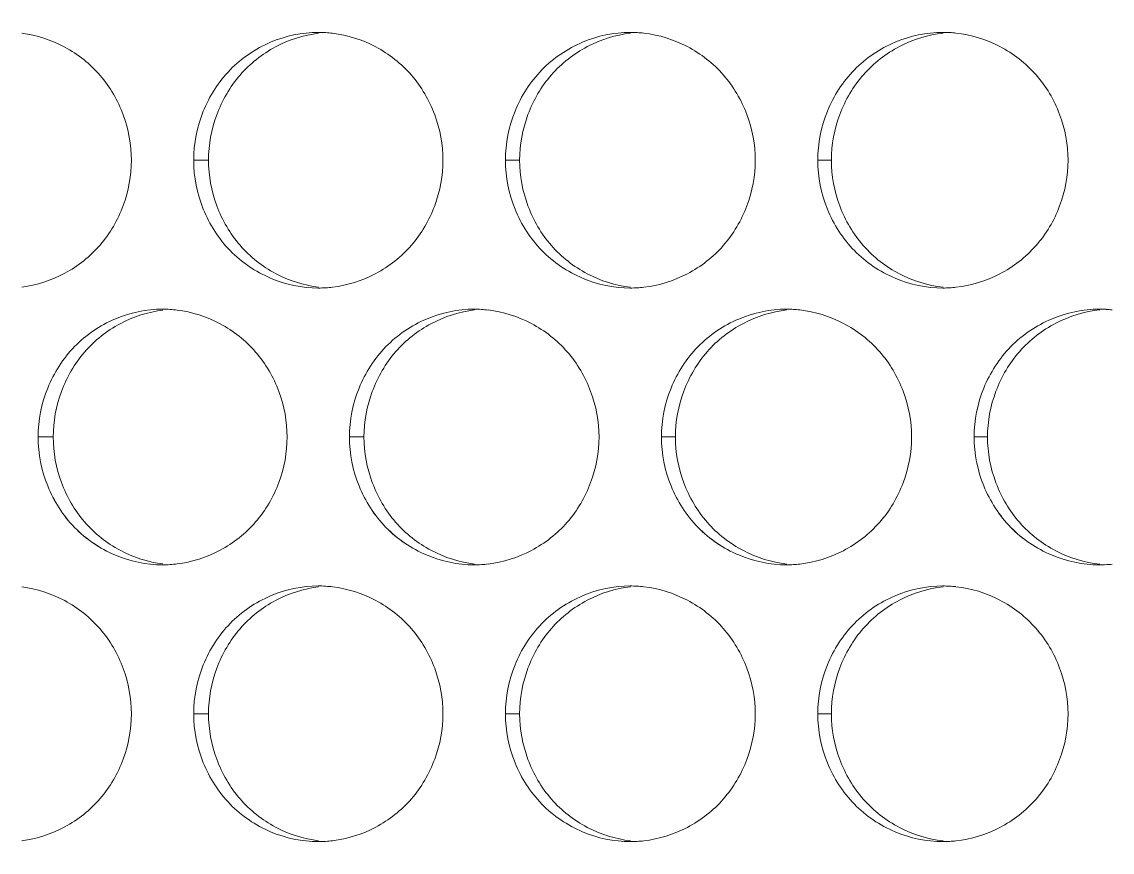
# Model space of a CAD drawing. Header units: millimetres. Extents: x 1177 to 4147, y 93 to 2194.
# Drawn here: x 1623.17 to 1648.75, y 1791.03 to 1810.51 of the extents above; entities that cross this region are included whole.
import ezdxf

# ---------------------------------------------------------------- set-up
doc = ezdxf.new("R2010")
doc.units = ezdxf.units.MM
doc.header["$LTSCALE"] = 0.1
doc.layers.get('0').update_dxf_attribs({"lineweight": 13})
doc.layers.add('标注', color=251, linetype='Continuous', lineweight=9)

msp = doc.modelspace()

# ---------------------------------------------------------------- linework, layer by layer
msp.add_arc((1812.49, 1686.895), 196.75, 204.56225, 43.01001)
at = {"layer": '标注'}
for p, q in [((1627.551, 1807.265), (1627.203, 1807.265)), ((1634.85, 1807.265), (1634.516, 1807.265)), ((1642.165, 1807.265), (1641.845, 1807.265)), ((1623.907, 1800.77), (1623.553, 1800.77)), ((1623.907, 1800.77), (1623.553, 1800.77)), ((1631.199, 1800.77), (1630.858, 1800.77)), ((1631.199, 1800.77), (1630.858, 1800.77)), ((1638.506, 1800.77), (1638.179, 1800.77)), ((1638.506, 1800.77), (1638.179, 1800.77)), ((1645.828, 1800.77), (1645.515, 1800.77)), ((1645.828, 1800.77), (1645.515, 1800.77)), ((1627.551, 1794.275), (1627.203, 1794.275)), ((1634.85, 1794.275), (1634.516, 1794.275)), ((1642.165, 1794.275), (1641.845, 1794.275))]:
    msp.add_line(p, q, dxfattribs=at)
for centre, radius, start, end in [((1630.126, 1807.541), 2.724, 86.3499, 89.9928), ((1630.122, 1807.484), 2.781, 83.026, 86.3504), ((1637.445, 1807.531), 2.734, 86.5115, 89.9934), ((1637.442, 1807.476), 2.789, 83.3318, 86.512), ((1644.78, 1807.521), 2.744, 86.6715, 89.994), ((1644.777, 1807.468), 2.797, 83.635, 86.672), ((1630.126, 1806.989), 2.724, 270.0072, 273.6501), ((1630.122, 1807.046), 2.781, 273.6496, 276.974), ((1637.445, 1806.999), 2.734, 270.0066, 273.4885), ((1637.442, 1807.054), 2.789, 273.488, 276.6682), ((1644.78, 1807.009), 2.744, 270.006, 273.3285), ((1644.777, 1807.062), 2.797, 273.328, 276.365), ((1626.472, 1801.051), 2.719, 86.2684, 89.9925), ((1626.472, 1801.051), 2.719, 86.2684, 89.9925), ((1626.469, 1800.993), 2.777, 82.872, 86.269), ((1626.469, 1800.993), 2.777, 82.872, 86.269), ((1633.784, 1801.041), 2.729, 86.4309, 89.9931), ((1633.784, 1801.041), 2.729, 86.4309, 89.9931), ((1633.78, 1800.984), 2.785, 83.1792, 86.4314), ((1633.78, 1800.984), 2.785, 83.1792, 86.4314), ((1641.111, 1801.03), 2.739, 86.5917, 89.9937), ((1641.111, 1801.03), 2.739, 86.5917, 89.9937), ((1641.108, 1800.977), 2.793, 83.4837, 86.5922), ((1641.108, 1800.977), 2.793, 83.4837, 86.5922), ((1648.453, 1801.021), 2.749, 86.7509, 89.9943), ((1648.453, 1801.021), 2.749, 86.7509, 89.9943), ((1648.45, 1800.969), 2.801, 83.7856, 86.7514), ((1648.45, 1800.969), 2.801, 83.7856, 86.7514), ((1626.472, 1800.488), 2.719, 270.0075, 273.7316), ((1626.472, 1800.488), 2.719, 270.0075, 273.7316), ((1626.469, 1800.547), 2.777, 273.731, 277.128), ((1626.469, 1800.547), 2.777, 273.731, 277.128), ((1633.784, 1800.499), 2.729, 270.0069, 273.5691), ((1633.784, 1800.499), 2.729, 270.0069, 273.5691), ((1633.78, 1800.555), 2.785, 273.5686, 276.8208), ((1633.78, 1800.555), 2.785, 273.5686, 276.8208), ((1641.111, 1800.509), 2.739, 270.0063, 273.4083), ((1641.111, 1800.509), 2.739, 270.0063, 273.4083), ((1641.108, 1800.563), 2.793, 273.4078, 276.5163), ((1641.108, 1800.563), 2.793, 273.4078, 276.5163), ((1648.453, 1800.519), 2.749, 270.0057, 273.2491), ((1648.453, 1800.519), 2.749, 270.0057, 273.2491), ((1648.45, 1800.57), 2.801, 273.2486, 276.2144), ((1648.45, 1800.57), 2.801, 273.2486, 276.2144), ((1630.126, 1794.551), 2.724, 86.3499, 89.9928), ((1630.122, 1794.493), 2.781, 83.026, 86.3504), ((1637.445, 1794.54), 2.734, 86.5115, 89.9934), ((1637.442, 1794.485), 2.789, 83.3318, 86.512), ((1644.78, 1794.53), 2.744, 86.6715, 89.994), ((1644.777, 1794.478), 2.797, 83.635, 86.672), ((1630.126, 1793.999), 2.724, 270.0072, 273.6501), ((1630.122, 1794.056), 2.781, 273.6496, 276.974), ((1637.445, 1794.009), 2.734, 270.0066, 273.4885), ((1637.442, 1794.064), 2.789, 273.488, 276.6682), ((1644.78, 1794.019), 2.744, 270.006, 273.3285), ((1644.777, 1794.072), 2.797, 273.328, 276.365)]:
    msp.add_arc(centre, radius, start, end, dxfattribs=at)
msp.add_spline([(2027.49, 1819.182), (1864.296, 1806.369), (1766.772, 1737.15), (1658.757, 1615.796), (1597.49, 1595.163)], degree=3, dxfattribs=at)
for points, knots in [([(1625.742, 1807.265), (1625.742, 1807.625), (1625.608, 1808.349), (1625.06, 1809.297), (1624.209, 1809.975), (1623.52, 1810.198), (1623.17, 1810.243)], [0, 0, 0, 0, 0.253013, 0.504283, 0.752908, 1, 1, 1, 1]), ([(1630.135, 1810.244), (1629.784, 1810.201), (1629.092, 1809.981), (1628.237, 1809.303), (1627.686, 1808.352), (1627.551, 1807.627), (1627.551, 1807.265)], [0, 0, 0, 0, 0.247099, 0.495678, 0.74693, 1, 1, 1, 1]), ([(1633.052, 1807.265), (1633.052, 1807.627), (1632.917, 1808.353), (1632.364, 1809.303), (1631.506, 1809.981), (1630.811, 1810.202), (1630.46, 1810.244)], [0, 0, 0, 0, 0.252789, 0.503949, 0.752665, 1, 1, 1, 1]), ([(1637.454, 1810.246), (1637.101, 1810.205), (1636.404, 1809.986), (1635.542, 1809.309), (1634.986, 1808.356), (1634.85, 1807.628), (1634.85, 1807.265)], [0, 0, 0, 0, 0.247334, 0.496004, 0.747149, 1, 1, 1, 1]), ([(1640.378, 1807.265), (1640.378, 1807.628), (1640.241, 1808.357), (1639.683, 1809.31), (1638.818, 1809.987), (1638.119, 1810.205), (1637.766, 1810.246)], [0, 0, 0, 0, 0.252574, 0.503626, 0.752432, 1, 1, 1, 1]), ([(1644.789, 1810.248), (1644.434, 1810.208), (1643.733, 1809.992), (1642.863, 1809.315), (1642.302, 1808.36), (1642.165, 1807.629), (1642.165, 1807.265)], [0, 0, 0, 0, 0.247559, 0.496317, 0.747359, 1, 1, 1, 1]), ([(1647.719, 1807.265), (1647.719, 1807.629), (1647.581, 1808.361), (1647.018, 1809.316), (1646.146, 1809.992), (1645.443, 1810.208), (1645.087, 1810.248)], [0, 0, 0, 0, 0.252366, 0.503316, 0.752209, 1, 1, 1, 1]), ([(1623.17, 1804.287), (1623.52, 1804.332), (1624.209, 1804.555), (1625.06, 1805.233), (1625.608, 1806.181), (1625.742, 1806.904), (1625.742, 1807.265)], [0, 0, 0, 0, 0.247092, 0.495717, 0.746987, 1, 1, 1, 1]), ([(1627.551, 1807.265), (1627.551, 1806.903), (1627.686, 1806.178), (1628.237, 1805.227), (1629.092, 1804.549), (1629.784, 1804.329), (1630.135, 1804.286)], [0, 0, 0, 0, 0.25307, 0.504322, 0.752901, 1, 1, 1, 1]), ([(1630.46, 1804.285), (1630.811, 1804.328), (1631.506, 1804.549), (1632.364, 1805.227), (1632.917, 1806.177), (1633.052, 1806.903), (1633.052, 1807.265)], [0, 0, 0, 0, 0.247335, 0.496051, 0.747211, 1, 1, 1, 1]), ([(1634.85, 1807.265), (1634.85, 1806.902), (1634.986, 1806.174), (1635.542, 1805.221), (1636.404, 1804.544), (1637.101, 1804.325), (1637.454, 1804.284)], [0, 0, 0, 0, 0.252851, 0.503996, 0.752666, 1, 1, 1, 1]), ([(1637.766, 1804.284), (1638.119, 1804.325), (1638.818, 1804.543), (1639.683, 1805.22), (1640.241, 1806.173), (1640.378, 1806.902), (1640.378, 1807.265)], [0, 0, 0, 0, 0.247568, 0.496374, 0.747426, 1, 1, 1, 1]), ([(1642.165, 1807.265), (1642.165, 1806.901), (1642.302, 1806.17), (1642.863, 1805.215), (1643.733, 1804.538), (1644.434, 1804.322), (1644.789, 1804.282)], [0, 0, 0, 0, 0.252641, 0.503683, 0.752441, 1, 1, 1, 1]), ([(1645.087, 1804.282), (1645.443, 1804.322), (1646.146, 1804.538), (1647.018, 1805.214), (1647.581, 1806.169), (1647.719, 1806.901), (1647.719, 1807.265)], [0, 0, 0, 0, 0.247791, 0.496684, 0.747634, 1, 1, 1, 1]), ([(1626.481, 1803.748), (1626.132, 1803.704), (1625.442, 1803.483), (1624.59, 1802.804), (1624.041, 1801.855), (1623.907, 1801.131), (1623.907, 1800.77)], [0, 0, 0, 0, 0.246977, 0.49551, 0.746818, 1, 1, 1, 1]), ([(1626.481, 1803.748), (1626.132, 1803.704), (1625.442, 1803.483), (1624.59, 1802.804), (1624.041, 1801.855), (1623.907, 1801.131), (1623.907, 1800.77)], [0, 0, 0, 0, 0.246977, 0.49551, 0.746818, 1, 1, 1, 1]), ([(1629.395, 1800.77), (1629.395, 1801.131), (1629.261, 1801.856), (1628.71, 1802.805), (1627.855, 1803.483), (1627.163, 1803.705), (1626.813, 1803.748)], [0, 0, 0, 0, 0.2529, 0.504114, 0.752785, 1, 1, 1, 1]), ([(1629.395, 1800.77), (1629.395, 1801.131), (1629.261, 1801.856), (1628.71, 1802.805), (1627.855, 1803.483), (1627.163, 1803.705), (1626.813, 1803.748)], [0, 0, 0, 0, 0.2529, 0.504114, 0.752785, 1, 1, 1, 1]), ([(1633.793, 1803.75), (1633.441, 1803.708), (1632.746, 1803.488), (1631.887, 1802.811), (1631.334, 1801.859), (1631.199, 1801.132), (1631.199, 1800.77)], [0, 0, 0, 0, 0.247217, 0.495842, 0.747041, 1, 1, 1, 1]), ([(1633.793, 1803.75), (1633.441, 1803.708), (1632.746, 1803.488), (1631.887, 1802.811), (1631.334, 1801.859), (1631.199, 1801.132), (1631.199, 1800.77)], [0, 0, 0, 0, 0.247217, 0.495842, 0.747041, 1, 1, 1, 1]), ([(1636.713, 1800.77), (1636.713, 1801.132), (1636.577, 1801.86), (1636.021, 1802.811), (1635.16, 1803.489), (1634.463, 1803.708), (1634.111, 1803.75)], [0, 0, 0, 0, 0.25268, 0.503786, 0.752547, 1, 1, 1, 1]), ([(1636.713, 1800.77), (1636.713, 1801.132), (1636.577, 1801.86), (1636.021, 1802.811), (1635.16, 1803.489), (1634.463, 1803.708), (1634.111, 1803.75)], [0, 0, 0, 0, 0.25268, 0.503786, 0.752547, 1, 1, 1, 1]), ([(1641.119, 1803.752), (1640.766, 1803.711), (1640.067, 1803.494), (1639.201, 1802.817), (1638.642, 1801.863), (1638.506, 1801.133), (1638.506, 1800.77)], [0, 0, 0, 0, 0.247448, 0.496162, 0.747255, 1, 1, 1, 1]), ([(1641.119, 1803.752), (1640.766, 1803.711), (1640.067, 1803.494), (1639.201, 1802.817), (1638.642, 1801.863), (1638.506, 1801.133), (1638.506, 1800.77)], [0, 0, 0, 0, 0.247448, 0.496162, 0.747255, 1, 1, 1, 1]), ([(1644.046, 1800.77), (1644.046, 1801.133), (1643.909, 1801.863), (1643.348, 1802.818), (1642.48, 1803.494), (1641.779, 1803.711), (1641.425, 1803.752)], [0, 0, 0, 0, 0.252469, 0.503469, 0.752319, 1, 1, 1, 1]), ([(1644.046, 1800.77), (1644.046, 1801.133), (1643.909, 1801.863), (1643.348, 1802.818), (1642.48, 1803.494), (1641.779, 1803.711), (1641.425, 1803.752)], [0, 0, 0, 0, 0.252469, 0.503469, 0.752319, 1, 1, 1, 1]), ([(1648.461, 1803.753), (1648.106, 1803.714), (1647.402, 1803.499), (1646.529, 1802.823), (1645.966, 1801.867), (1645.828, 1801.134), (1645.828, 1800.77)], [0, 0, 0, 0, 0.247668, 0.496469, 0.747461, 1, 1, 1, 1]), ([(1648.461, 1803.753), (1648.106, 1803.714), (1647.402, 1803.499), (1646.529, 1802.823), (1645.966, 1801.867), (1645.828, 1801.134), (1645.828, 1800.77)], [0, 0, 0, 0, 0.247668, 0.496469, 0.747461, 1, 1, 1, 1]), ([(1623.907, 1800.77), (1623.907, 1800.409), (1624.041, 1799.684), (1624.59, 1798.735), (1625.442, 1798.057), (1626.132, 1797.835), (1626.481, 1797.791)], [0, 0, 0, 0, 0.253182, 0.50449, 0.753023, 1, 1, 1, 1]), ([(1623.907, 1800.77), (1623.907, 1800.409), (1624.041, 1799.684), (1624.59, 1798.735), (1625.442, 1798.057), (1626.132, 1797.835), (1626.481, 1797.791)], [0, 0, 0, 0, 0.253182, 0.50449, 0.753023, 1, 1, 1, 1]), ([(1626.813, 1797.791), (1627.163, 1797.835), (1627.855, 1798.057), (1628.71, 1798.734), (1629.261, 1799.684), (1629.395, 1800.409), (1629.395, 1800.77)], [0, 0, 0, 0, 0.247215, 0.495886, 0.7471, 1, 1, 1, 1]), ([(1626.813, 1797.791), (1627.163, 1797.835), (1627.855, 1798.057), (1628.71, 1798.734), (1629.261, 1799.684), (1629.395, 1800.409), (1629.395, 1800.77)], [0, 0, 0, 0, 0.247215, 0.495886, 0.7471, 1, 1, 1, 1]), ([(1631.199, 1800.77), (1631.199, 1800.407), (1631.334, 1799.681), (1631.887, 1798.729), (1632.746, 1798.051), (1633.441, 1797.832), (1633.793, 1797.789)], [0, 0, 0, 0, 0.252959, 0.504158, 0.752783, 1, 1, 1, 1]), ([(1631.199, 1800.77), (1631.199, 1800.407), (1631.334, 1799.681), (1631.887, 1798.729), (1632.746, 1798.051), (1633.441, 1797.832), (1633.793, 1797.789)], [0, 0, 0, 0, 0.252959, 0.504158, 0.752783, 1, 1, 1, 1]), ([(1634.111, 1797.789), (1634.463, 1797.831), (1635.16, 1798.051), (1636.021, 1798.728), (1636.577, 1799.68), (1636.713, 1800.407), (1636.713, 1800.77)], [0, 0, 0, 0, 0.247453, 0.496214, 0.74732, 1, 1, 1, 1]), ([(1634.111, 1797.789), (1634.463, 1797.831), (1635.16, 1798.051), (1636.021, 1798.728), (1636.577, 1799.68), (1636.713, 1800.407), (1636.713, 1800.77)], [0, 0, 0, 0, 0.247453, 0.496214, 0.74732, 1, 1, 1, 1]), ([(1638.506, 1800.77), (1638.506, 1800.406), (1638.642, 1799.677), (1639.201, 1798.723), (1640.067, 1798.046), (1640.766, 1797.828), (1641.119, 1797.788)], [0, 0, 0, 0, 0.252745, 0.503838, 0.752552, 1, 1, 1, 1]), ([(1638.506, 1800.77), (1638.506, 1800.406), (1638.642, 1799.677), (1639.201, 1798.723), (1640.067, 1798.046), (1640.766, 1797.828), (1641.119, 1797.788)], [0, 0, 0, 0, 0.252745, 0.503838, 0.752552, 1, 1, 1, 1]), ([(1641.425, 1797.788), (1641.779, 1797.828), (1642.48, 1798.045), (1643.348, 1798.722), (1643.909, 1799.676), (1644.046, 1800.406), (1644.046, 1800.77)], [0, 0, 0, 0, 0.247681, 0.496531, 0.747531, 1, 1, 1, 1]), ([(1641.425, 1797.788), (1641.779, 1797.828), (1642.48, 1798.045), (1643.348, 1798.722), (1643.909, 1799.676), (1644.046, 1800.406), (1644.046, 1800.77)], [0, 0, 0, 0, 0.247681, 0.496531, 0.747531, 1, 1, 1, 1]), ([(1645.828, 1800.77), (1645.828, 1800.405), (1645.966, 1799.673), (1646.529, 1798.717), (1647.402, 1798.04), (1648.106, 1797.825), (1648.461, 1797.786)], [0, 0, 0, 0, 0.252539, 0.503531, 0.752332, 1, 1, 1, 1]), ([(1645.828, 1800.77), (1645.828, 1800.405), (1645.966, 1799.673), (1646.529, 1798.717), (1647.402, 1798.04), (1648.106, 1797.825), (1648.461, 1797.786)], [0, 0, 0, 0, 0.252539, 0.503531, 0.752332, 1, 1, 1, 1]), ([(1623.778, 1799.623), (1623.922, 1799.264), (1624.347, 1798.595), (1625.004, 1798.151), (1625.356, 1798.002)], [0, 0, 0, 0, 0.502476, 1, 1, 1, 1]), ([(1631.083, 1799.623), (1631.228, 1799.264), (1631.654, 1798.595), (1632.312, 1798.151), (1632.665, 1798.002)], [0, 0, 0, 0, 0.502261, 1, 1, 1, 1]), ([(1638.405, 1799.623), (1638.55, 1799.264), (1638.977, 1798.594), (1639.636, 1798.151), (1639.99, 1798.002)], [0, 0, 0, 0, 0.502056, 1, 1, 1, 1]), ([(1645.741, 1799.623), (1645.887, 1799.264), (1646.315, 1798.594), (1646.976, 1798.151), (1647.33, 1798.002)], [0, 0, 0, 0, 0.501859, 1, 1, 1, 1]), ([(1625.742, 1794.275), (1625.742, 1794.635), (1625.608, 1795.359), (1625.06, 1796.307), (1624.209, 1796.985), (1623.52, 1797.208), (1623.17, 1797.252)], [0, 0, 0, 0, 0.253013, 0.504283, 0.752908, 1, 1, 1, 1]), ([(1630.135, 1797.254), (1629.784, 1797.211), (1629.092, 1796.99), (1628.237, 1796.312), (1627.686, 1795.362), (1627.551, 1794.636), (1627.551, 1794.275)], [0, 0, 0, 0, 0.247099, 0.495678, 0.74693, 1, 1, 1, 1]), ([(1633.052, 1794.275), (1633.052, 1794.636), (1632.917, 1795.362), (1632.364, 1796.313), (1631.506, 1796.991), (1630.811, 1797.211), (1630.46, 1797.254)], [0, 0, 0, 0, 0.252789, 0.503949, 0.752665, 1, 1, 1, 1]), ([(1637.454, 1797.256), (1637.101, 1797.214), (1636.404, 1796.996), (1635.542, 1796.319), (1634.986, 1795.366), (1634.85, 1794.637), (1634.85, 1794.275)], [0, 0, 0, 0, 0.247334, 0.496004, 0.747149, 1, 1, 1, 1]), ([(1640.378, 1794.275), (1640.378, 1794.638), (1640.241, 1795.366), (1639.683, 1796.319), (1638.818, 1796.996), (1638.119, 1797.215), (1637.766, 1797.256)], [0, 0, 0, 0, 0.252574, 0.503626, 0.752432, 1, 1, 1, 1]), ([(1644.789, 1797.257), (1644.434, 1797.218), (1643.733, 1797.001), (1642.863, 1796.325), (1642.302, 1795.37), (1642.165, 1794.639), (1642.165, 1794.275)], [0, 0, 0, 0, 0.247559, 0.496317, 0.747359, 1, 1, 1, 1]), ([(1647.719, 1794.275), (1647.719, 1794.639), (1647.581, 1795.37), (1647.018, 1796.325), (1646.146, 1797.002), (1645.443, 1797.218), (1645.087, 1797.257)], [0, 0, 0, 0, 0.252366, 0.503316, 0.752209, 1, 1, 1, 1]), ([(1623.17, 1791.297), (1623.52, 1791.341), (1624.209, 1791.564), (1625.06, 1792.242), (1625.608, 1793.191), (1625.742, 1793.914), (1625.742, 1794.275)], [0, 0, 0, 0, 0.247092, 0.495717, 0.746987, 1, 1, 1, 1]), ([(1627.551, 1794.275), (1627.551, 1793.913), (1627.686, 1793.187), (1628.237, 1792.237), (1629.092, 1791.559), (1629.784, 1791.338), (1630.135, 1791.295)], [0, 0, 0, 0, 0.25307, 0.504322, 0.752901, 1, 1, 1, 1]), ([(1630.46, 1791.295), (1630.811, 1791.338), (1631.506, 1791.559), (1632.364, 1792.236), (1632.917, 1793.187), (1633.052, 1793.913), (1633.052, 1794.275)], [0, 0, 0, 0, 0.247335, 0.496051, 0.747211, 1, 1, 1, 1]), ([(1634.85, 1794.275), (1634.85, 1793.912), (1634.986, 1793.183), (1635.542, 1792.231), (1636.404, 1791.553), (1637.101, 1791.335), (1637.454, 1791.293)], [0, 0, 0, 0, 0.252851, 0.503996, 0.752666, 1, 1, 1, 1]), ([(1637.766, 1791.293), (1638.119, 1791.335), (1638.818, 1791.553), (1639.683, 1792.23), (1640.241, 1793.183), (1640.378, 1793.912), (1640.378, 1794.275)], [0, 0, 0, 0, 0.247568, 0.496374, 0.747426, 1, 1, 1, 1]), ([(1642.165, 1794.275), (1642.165, 1793.91), (1642.302, 1793.18), (1642.863, 1792.224), (1643.733, 1791.548), (1644.434, 1791.331), (1644.789, 1791.292)], [0, 0, 0, 0, 0.252641, 0.503683, 0.752441, 1, 1, 1, 1]), ([(1645.087, 1791.292), (1645.443, 1791.331), (1646.146, 1791.547), (1647.018, 1792.224), (1647.581, 1793.179), (1647.719, 1793.91), (1647.719, 1794.275)], [0, 0, 0, 0, 0.247791, 0.496684, 0.747634, 1, 1, 1, 1])]:
    msp.add_open_spline(points, degree=3, knots=knots, dxfattribs=at)
for points in [[(1629.009, 1810.033), (1628.656, 1809.883), (1628.326, 1809.66), (1628.058, 1809.386)], [(1630.126, 1810.265), (1629.746, 1810.265), (1629.359, 1810.182), (1629.009, 1810.033)], [(1636.326, 1810.033), (1635.972, 1809.883), (1635.641, 1809.66), (1635.373, 1809.386)], [(1637.446, 1810.265), (1637.064, 1810.265), (1636.677, 1810.182), (1636.326, 1810.033)], [(1643.658, 1810.033), (1643.304, 1809.883), (1642.973, 1809.66), (1642.704, 1809.386)], [(1644.781, 1810.265), (1644.398, 1810.265), (1644.01, 1810.182), (1643.658, 1810.033)], [(1628.058, 1809.386), (1627.789, 1809.109), (1627.573, 1808.771), (1627.429, 1808.412)], [(1635.373, 1809.386), (1635.103, 1809.109), (1634.887, 1808.771), (1634.742, 1808.412)], [(1642.704, 1809.386), (1642.433, 1809.109), (1642.217, 1808.771), (1642.071, 1808.412)], [(1627.429, 1808.412), (1627.283, 1808.051), (1627.203, 1807.655), (1627.203, 1807.265)], [(1634.742, 1808.412), (1634.596, 1808.051), (1634.516, 1807.655), (1634.516, 1807.265)], [(1642.071, 1808.412), (1641.925, 1808.051), (1641.845, 1807.655), (1641.845, 1807.265)], [(1627.203, 1807.265), (1627.203, 1806.875), (1627.283, 1806.479), (1627.429, 1806.118)], [(1634.516, 1807.265), (1634.516, 1806.875), (1634.596, 1806.479), (1634.742, 1806.118)], [(1641.845, 1807.265), (1641.845, 1806.875), (1641.925, 1806.479), (1642.071, 1806.118)], [(1627.429, 1806.118), (1627.573, 1805.759), (1627.789, 1805.421), (1628.058, 1805.144)], [(1634.742, 1806.118), (1634.887, 1805.759), (1635.103, 1805.421), (1635.373, 1805.144)], [(1642.071, 1806.118), (1642.217, 1805.759), (1642.433, 1805.421), (1642.704, 1805.144)], [(1628.058, 1805.144), (1628.326, 1804.87), (1628.656, 1804.647), (1629.009, 1804.497)], [(1635.373, 1805.144), (1635.641, 1804.87), (1635.972, 1804.647), (1636.326, 1804.497)], [(1642.704, 1805.144), (1642.973, 1804.87), (1643.304, 1804.647), (1643.658, 1804.497)], [(1629.009, 1804.497), (1629.359, 1804.348), (1629.746, 1804.265), (1630.126, 1804.265)], [(1636.326, 1804.497), (1636.677, 1804.348), (1637.064, 1804.265), (1637.446, 1804.265)], [(1643.658, 1804.497), (1644.01, 1804.348), (1644.398, 1804.265), (1644.781, 1804.265)], [(1626.473, 1803.77), (1626.093, 1803.77), (1625.706, 1803.687), (1625.356, 1803.538)], [(1626.473, 1803.77), (1626.093, 1803.77), (1625.706, 1803.687), (1625.356, 1803.538)], [(1633.784, 1803.77), (1633.403, 1803.77), (1633.016, 1803.687), (1632.665, 1803.538)], [(1633.784, 1803.77), (1633.403, 1803.77), (1633.016, 1803.687), (1632.665, 1803.538)], [(1641.111, 1803.77), (1640.73, 1803.77), (1640.341, 1803.687), (1639.99, 1803.538)], [(1641.111, 1803.77), (1640.73, 1803.77), (1640.341, 1803.687), (1639.99, 1803.538)], [(1648.454, 1803.77), (1648.071, 1803.77), (1647.682, 1803.687), (1647.33, 1803.538)], [(1648.454, 1803.77), (1648.071, 1803.77), (1647.682, 1803.687), (1647.33, 1803.538)], [(1625.356, 1803.538), (1625.004, 1803.388), (1624.674, 1803.165), (1624.407, 1802.89)], [(1625.356, 1803.538), (1625.004, 1803.388), (1624.674, 1803.165), (1624.407, 1802.89)], [(1632.665, 1803.538), (1632.312, 1803.388), (1631.982, 1803.165), (1631.714, 1802.89)], [(1632.665, 1803.538), (1632.312, 1803.388), (1631.982, 1803.165), (1631.714, 1802.89)], [(1639.99, 1803.538), (1639.636, 1803.388), (1639.305, 1803.165), (1639.037, 1802.89)], [(1639.99, 1803.538), (1639.636, 1803.388), (1639.305, 1803.165), (1639.037, 1802.89)], [(1647.33, 1803.538), (1646.976, 1803.388), (1646.644, 1803.165), (1646.375, 1802.89)], [(1647.33, 1803.538), (1646.976, 1803.388), (1646.644, 1803.165), (1646.375, 1802.89)], [(1624.407, 1802.89), (1624.138, 1802.614), (1623.922, 1802.275), (1623.778, 1801.917)], [(1624.407, 1802.89), (1624.138, 1802.614), (1623.922, 1802.275), (1623.778, 1801.917)], [(1631.714, 1802.89), (1631.444, 1802.614), (1631.228, 1802.275), (1631.083, 1801.917)], [(1631.714, 1802.89), (1631.444, 1802.614), (1631.228, 1802.275), (1631.083, 1801.917)], [(1639.037, 1802.89), (1638.766, 1802.614), (1638.55, 1802.276), (1638.405, 1801.917)], [(1639.037, 1802.89), (1638.766, 1802.614), (1638.55, 1802.276), (1638.405, 1801.917)], [(1646.375, 1802.89), (1646.104, 1802.614), (1645.887, 1802.276), (1645.741, 1801.917)], [(1646.375, 1802.89), (1646.104, 1802.614), (1645.887, 1802.276), (1645.741, 1801.917)], [(1623.778, 1801.917), (1623.632, 1801.556), (1623.553, 1801.159), (1623.553, 1800.77)], [(1623.778, 1801.917), (1623.632, 1801.556), (1623.553, 1801.159), (1623.553, 1800.77)], [(1631.083, 1801.917), (1630.937, 1801.556), (1630.858, 1801.16), (1630.858, 1800.77)], [(1631.083, 1801.917), (1630.937, 1801.556), (1630.858, 1801.16), (1630.858, 1800.77)], [(1638.405, 1801.917), (1638.258, 1801.556), (1638.179, 1801.16), (1638.179, 1800.77)], [(1638.405, 1801.917), (1638.258, 1801.556), (1638.179, 1801.16), (1638.179, 1800.77)], [(1645.741, 1801.917), (1645.595, 1801.556), (1645.515, 1801.16), (1645.515, 1800.77)], [(1645.741, 1801.917), (1645.595, 1801.556), (1645.515, 1801.16), (1645.515, 1800.77)], [(1623.553, 1800.77), (1623.553, 1800.38), (1623.632, 1799.984), (1623.778, 1799.623)], [(1623.553, 1800.77), (1623.553, 1800.38), (1623.632, 1799.984), (1623.778, 1799.623)], [(1630.858, 1800.77), (1630.858, 1800.38), (1630.937, 1799.984), (1631.083, 1799.623)], [(1630.858, 1800.77), (1630.858, 1800.38), (1630.937, 1799.984), (1631.083, 1799.623)], [(1638.179, 1800.77), (1638.179, 1800.38), (1638.258, 1799.984), (1638.405, 1799.623)], [(1638.179, 1800.77), (1638.179, 1800.38), (1638.258, 1799.984), (1638.405, 1799.623)], [(1645.515, 1800.77), (1645.515, 1800.38), (1645.595, 1799.984), (1645.741, 1799.623)], [(1645.515, 1800.77), (1645.515, 1800.38), (1645.595, 1799.984), (1645.741, 1799.623)], [(1623.778, 1799.623), (1623.922, 1799.264), (1624.138, 1798.926), (1624.407, 1798.649)], [(1631.083, 1799.623), (1631.228, 1799.264), (1631.444, 1798.926), (1631.714, 1798.649)], [(1638.405, 1799.623), (1638.55, 1799.264), (1638.766, 1798.926), (1639.037, 1798.649)], [(1645.741, 1799.623), (1645.887, 1799.264), (1646.104, 1798.926), (1646.375, 1798.649)], [(1624.407, 1798.649), (1624.674, 1798.375), (1625.004, 1798.152), (1625.356, 1798.002)], [(1631.714, 1798.649), (1631.982, 1798.375), (1632.312, 1798.151), (1632.665, 1798.002)], [(1639.037, 1798.649), (1639.305, 1798.374), (1639.636, 1798.151), (1639.99, 1798.002)], [(1646.375, 1798.649), (1646.644, 1798.374), (1646.976, 1798.151), (1647.33, 1798.002)], [(1625.356, 1798.002), (1625.706, 1797.853), (1626.093, 1797.77), (1626.473, 1797.77)], [(1625.356, 1798.002), (1625.706, 1797.853), (1626.093, 1797.77), (1626.473, 1797.77)], [(1632.665, 1798.002), (1633.016, 1797.853), (1633.403, 1797.77), (1633.784, 1797.77)], [(1632.665, 1798.002), (1633.016, 1797.853), (1633.403, 1797.77), (1633.784, 1797.77)], [(1639.99, 1798.002), (1640.341, 1797.853), (1640.73, 1797.77), (1641.111, 1797.77)], [(1639.99, 1798.002), (1640.341, 1797.853), (1640.73, 1797.77), (1641.111, 1797.77)], [(1647.33, 1798.002), (1647.682, 1797.853), (1648.071, 1797.77), (1648.454, 1797.77)], [(1647.33, 1798.002), (1647.682, 1797.853), (1648.071, 1797.77), (1648.454, 1797.77)], [(1630.126, 1797.275), (1629.746, 1797.275), (1629.359, 1797.192), (1629.009, 1797.043)], [(1637.446, 1797.275), (1637.064, 1797.275), (1636.677, 1797.192), (1636.326, 1797.043)], [(1644.781, 1797.275), (1644.398, 1797.275), (1644.01, 1797.192), (1643.658, 1797.043)], [(1629.009, 1797.043), (1628.656, 1796.893), (1628.326, 1796.67), (1628.058, 1796.395)], [(1636.326, 1797.043), (1635.972, 1796.893), (1635.641, 1796.67), (1635.373, 1796.395)], [(1643.658, 1797.043), (1643.304, 1796.893), (1642.973, 1796.67), (1642.704, 1796.395)], [(1628.058, 1796.395), (1627.789, 1796.118), (1627.573, 1795.78), (1627.429, 1795.422)], [(1635.373, 1796.395), (1635.103, 1796.119), (1634.887, 1795.78), (1634.742, 1795.422)], [(1642.704, 1796.395), (1642.433, 1796.119), (1642.217, 1795.78), (1642.071, 1795.422)], [(1627.429, 1795.422), (1627.283, 1795.06), (1627.203, 1794.664), (1627.203, 1794.275)], [(1634.742, 1795.422), (1634.596, 1795.06), (1634.516, 1794.664), (1634.516, 1794.275)], [(1642.071, 1795.422), (1641.925, 1795.061), (1641.845, 1794.664), (1641.845, 1794.275)], [(1627.203, 1794.275), (1627.203, 1793.885), (1627.283, 1793.489), (1627.429, 1793.127)], [(1634.516, 1794.275), (1634.516, 1793.885), (1634.596, 1793.489), (1634.742, 1793.127)], [(1641.845, 1794.275), (1641.845, 1793.885), (1641.925, 1793.489), (1642.071, 1793.127)], [(1627.429, 1793.127), (1627.573, 1792.769), (1627.789, 1792.431), (1628.058, 1792.154)], [(1634.742, 1793.127), (1634.887, 1792.769), (1635.103, 1792.431), (1635.373, 1792.154)], [(1642.071, 1793.127), (1642.217, 1792.769), (1642.433, 1792.431), (1642.704, 1792.154)], [(1628.058, 1792.154), (1628.326, 1791.879), (1628.656, 1791.656), (1629.009, 1791.506)], [(1635.373, 1792.154), (1635.641, 1791.879), (1635.972, 1791.656), (1636.326, 1791.506)], [(1642.704, 1792.154), (1642.973, 1791.879), (1643.304, 1791.656), (1643.658, 1791.506)], [(1629.009, 1791.506), (1629.359, 1791.357), (1629.746, 1791.275), (1630.126, 1791.275)], [(1636.326, 1791.506), (1636.677, 1791.357), (1637.064, 1791.275), (1637.446, 1791.275)], [(1643.658, 1791.506), (1644.01, 1791.357), (1644.398, 1791.275), (1644.781, 1791.275)]]:
    msp.add_open_spline(points, degree=3, dxfattribs=at)

doc.saveas('drawing.dxf')
